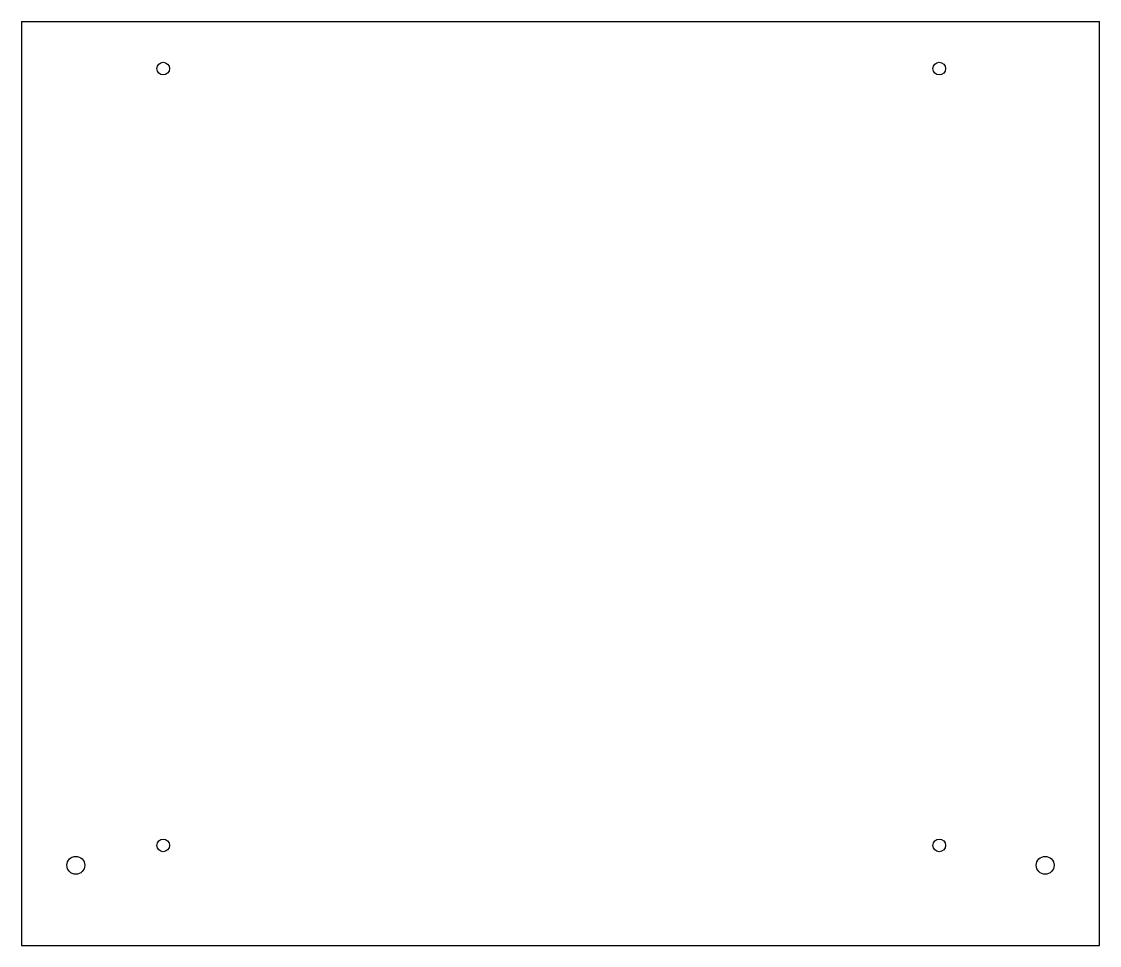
# Model space of a CAD drawing. Header units: millimetres. Extents: x 10 to 300, y 9 to 257.
import ezdxf

# ---------------------------------------------------------------- set-up
doc = ezdxf.new("R2010")
doc.units = ezdxf.units.MM
doc.layers.add('1 CAMA METAL', color=5, linetype='Continuous')

msp = doc.modelspace()

# ---------------------------------------------------------------- linework, layer by layer
at = {"color": 1}
for p, q in [((9.88, 257.1, 0), (299.77, 257.1, 0)), ((9.88, 8.54, 0), (299.77, 8.54, 0))]:
    msp.add_line(p, q, dxfattribs=at)
at = {"layer": '1 CAMA METAL', "color": 1}
for p, q in [((9.88, 257.1, 0), (9.88, 8.54, 0)), ((299.77, 8.54, 0), (299.77, 257.1, 0))]:
    msp.add_line(p, q, dxfattribs=at)
for centre in [(47.97, 244.45, 0), (256.67, 244.45, 0), (47.97, 35.45, 0), (256.67, 35.45, 0)]:
    msp.add_circle(centre, 1.7, dxfattribs=at)
at = {"layer": '1 CAMA METAL', "color": 1, "linetype": 'ByBlock'}
for centre in [(24.47, 30.1, 0), (285.17, 30.1, 0)]:
    msp.add_circle(centre, 2.41, dxfattribs=at)

doc.saveas('drawing.dxf')
